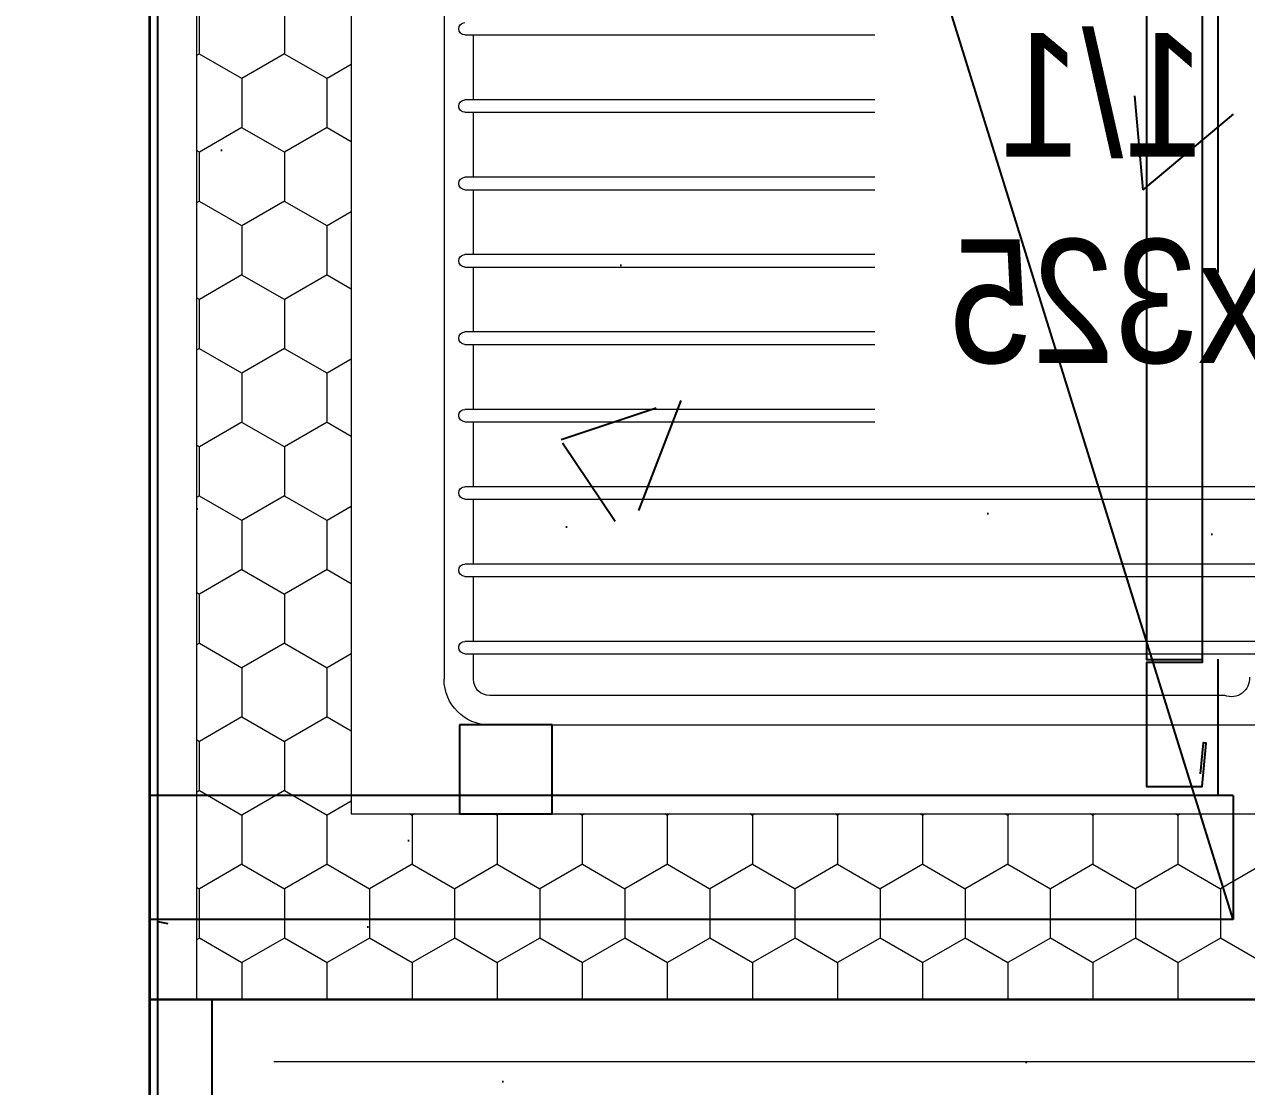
# Model space of a CAD drawing. Header units: millimetres. Extents: x 12325263 to 13848842, y -1463133 to 573208.
# Drawn here: x 12567056.5 to 12567451.4, y -835315 to -834971.7 of the extents above; entities that cross this region are included whole.
import ezdxf
from ezdxf.xclip import XClip

# ---------------------------------------------------------------- set-up
doc = ezdxf.new("R2010")
doc.units = ezdxf.units.MM
doc.header["$LTSCALE"] = 1000
doc.header["$XCLIPFRAME"] = 0
for name, pattern in [('ACAD_ISO03W100', [30, 12, -18]), ('DASH', [0.35, 0.25, -0.1]), ('HIDDEN', [9.524999999999999, 6.35, -3.175]), ('PHANTOM', [2.5, 1.25, -0.25, 0.25, -0.25, 0.25, -0.25])]:
    doc.linetypes.add(name, pattern=pattern)
for name, color, linetype in [('A-WALL', 5, 'Continuous'), ('fur202301', 252, 'Continuous'), ('WALL', 5, 'Continuous'), ('WALL-SHATCH', 8, 'Continuous'), ('建筑-楼板开洞', 251, 'Continuous')]:
    doc.layers.add(name, color=color, linetype=linetype)
doc.styles.add('style2', font='', dxfattribs={"width": 0.9})
doc.styles.get('style2').set_extended_font_data('HandelGotDLig')

# ---------------------------------------------------------------- blocks, each defined once
blk = doc.blocks.new('adgshg13-A$C7F010FC0')
at = {"layer": 'WALL-SHATCH'}
h = blk.add_hatch(color=256, dxfattribs=at)
h.dxf.hatch_style = 1
h.paths.add_polyline_path([(-60384.17120504379, -16880.89509773254), (-763.1647881269455, 197.4793643951416), (12587.61850607395, -13153.30393266678), (12587.61850607395, -157996.0197629929), (-162964.8506313562, -188820.4315237999), (-171262.3814957142, -180522.900662899), (-171262.3814957142, -31310.89849328995), (-150707.1909123659, -10755.70791006088), (-131860.0775495768, -7980.895098209381), (-99162.38149428368, -7980.895098209381), (-99162.38149428368, -4980.895097732544), (-76620.42811572552, -4980.895097732544), (-70107.65229141712, -16880.89509773254)], flags=16)
h.paths.add_polyline_path([(-60091.22944009304, -16380.89510011673), (-646.8769880533218, 646.876989364624), (12987.61850607395, -12987.61850786209), (12987.61850607395, -158331.9049158096), (-163100.5840539932, -189250.3835258484), (-171662.3814958334, -180688.5860877037), (-171662.3814958334, -31145.21306848526), (-150777.8961598873, -10260.7277340889), (-131896.6870943308, -7480.895098209381), (-99562.38149428368, -7480.895098209381), (-99562.38149428368, -4580.895097732544), (-76365.55243730545, -4580.895097732544), (-69907.50581622124, -16380.89510774612)])
blk = doc.blocks.new('A$C4C7A72D3')
at = {"layer": 'WALL', "color": 1}
blk.add_blockref('adgshg13-A$C7F010FC0', (210433.0120974779, 205503.5692701337), dxfattribs=at)
blk = doc.blocks.new('asdgag1-1GnSHELF')
at = {"color": 3, "lineweight": 0}
for p, q in [((42388.00356619829, -72455.07084712543), (42686.00356635584, -72455.07084712545)), ((42475.75356619827, -72459.82084712545), (42475.75356619827, -72459.82084712545)), ((42477.7535661983, -72461.82084712545), (42477.75356619831, -72594.20592723039)), ((42498.75356619828, -72594.20592723039), (42498.75356619827, -72461.82084712545)), ((42500.7535661983, -72459.82084712545), (42500.7535661983, -72459.82084712545)), ((42502.7535661983, -72461.82084712545), (42502.75356619831, -72594.20592723039)), ((42523.75356619831, -72594.20592723039), (42523.7535661983, -72461.82084712545)), ((42525.7535661983, -72459.82084712545), (42525.7535661983, -72459.82084712545)), ((42527.7535661983, -72461.82084712545), (42527.75356619831, -72594.20592723039)), ((42548.75356619831, -72594.20592723039), (42548.7535661983, -72461.82084712545)), ((42550.7535661983, -72459.82084712545), (42550.7535661983, -72459.82084712545)), ((42552.7535661983, -72461.82084712545), (42552.75356619831, -72594.20592723039)), ((42573.75356619828, -72594.20592723039), (42573.75356619827, -72461.82084712545)), ((42575.7535661983, -72459.82084712545), (42575.7535661983, -72459.82084712545)), ((42577.7535661983, -72461.82084712545), (42577.75356619831, -72594.20592723039)), ((42598.75356619831, -72594.20592723039), (42598.7535661983, -72461.82084712545)), ((42600.7535661983, -72459.82084712545), (42600.7535661983, -72459.82084712545)), ((42602.7535661983, -72461.82084712545), (42602.75356619831, -72594.20592723039)), ((42623.75356619831, -72978.32084712542), (42623.7535661983, -72461.82084712545)), ((42625.7535661983, -72459.82084712545), (42625.7535661983, -72459.82084712545)), ((42627.75356619827, -72461.82084712545), (42627.75356619828, -72978.32084712542)), ((42648.75356619831, -72978.32084712542), (42648.7535661983, -72461.82084712545)), ((42650.75356619827, -72459.82084712545), (42650.75356619827, -72459.82084712545)), ((42652.7535661983, -72461.82084712545), (42652.75356619831, -72978.32084712542)), ((42673.75356619828, -72978.32084712542), (42673.75356619827, -72461.82084712545)), ((42675.75356619825, -72459.82084712545), (42675.75356619825, -72459.82084712545)), ((42677.75356619827, -72461.82084712545), (42677.75356619828, -72978.32084712542)), ((42498.75356619827, -72464.57084712543), (42477.7535661983, -72464.57084712543)), ((42523.7535661983, -72464.57084712543), (42502.7535661983, -72464.57084712543)), ((42548.7535661983, -72464.57084712543), (42527.7535661983, -72464.57084712543)), ((42573.75356619827, -72464.57084712543), (42552.7535661983, -72464.57084712543)), ((42598.7535661983, -72464.57084712543), (42577.7535661983, -72464.57084712543)), ((42623.7535661983, -72464.57084712543), (42602.7535661983, -72464.57084712543)), ((42648.7535661983, -72464.57084712543), (42627.75356619827, -72464.57084712543)), ((42673.75356619827, -72464.57084712545), (42652.7535661983, -72464.57084712543)), ((42686.00356635584, -72464.57084712545), (42677.75356619827, -72464.57084712545)), ((42691.25356635586, -72707.31932248123), (42691.25356635584, -72469.82084712545)), ((42700.75356604069, -72469.81779783664), (42700.7535663559, -72970.32084712542))]:
    blk.add_line(p, q, dxfattribs=at)
for centre, radius, start, end in [((42686.00356635584, -72469.82084712545), 14.75000000000003, 0.01184483960456531, 90), ((42475.75356619827, -72461.82084712545), 2, 90, 180), ((42475.75356619827, -72461.82084712545), 2, 0, 90), ((42500.7535661983, -72461.82084712545), 2, 90, 180), ((42500.7535661983, -72461.82084712545), 2, 0, 90), ((42525.7535661983, -72461.82084712545), 2, 90, 180), ((42525.7535661983, -72461.82084712545), 2, 0, 90), ((42550.7535661983, -72461.82084712545), 2, 90, 180), ((42550.7535661983, -72461.82084712545), 2, 0, 90), ((42575.7535661983, -72461.82084712545), 2, 90, 180), ((42575.7535661983, -72461.82084712545), 2, 0, 90), ((42600.7535661983, -72461.82084712545), 2, 90, 180), ((42600.7535661983, -72461.82084712545), 2, 0, 90), ((42625.7535661983, -72461.82084712545), 2, 90, 180), ((42625.7535661983, -72461.82084712545), 2, 0, 90), ((42650.75356619827, -72461.82084712545), 2, 90, 180), ((42650.75356619827, -72461.82084712545), 2, 0, 90), ((42675.75356619825, -72461.82084712545), 2, 90, 180), ((42675.75356619825, -72461.82084712545), 2, 0, 90), ((42686.00356635584, -72469.82084712545), 5.250000000000057, 0, 90), ((42685.71828648043, -72709.41361672511), 5.918225382429007, 266.272529851482, 20.72432760401811)]:
    blk.add_arc(centre, radius, start, end, dxfattribs=at)
at = {"color": 3, "lineweight": 0, "insert": (42477.0729047166, -72710.60680155946), "char_height": 50, "width": 287.3785462862461, "attachment_point": 2, "rotation": 90, "style": 'style2'}
blk.add_mtext('{\\H0.8x;GN 1/1\\P530x325}', dxfattribs=at)
blk = doc.blocks.new('asdgag2019061914040478099')
at = {"lineweight": 13}
h = blk.add_hatch(dxfattribs=at)
h.set_pattern_fill('HONEY', color=1, scale=5, style=0)
h.set_pattern_definition([(0, (-161016.1900246384, 261096.3125076484), (23.8125, 13.748153225), [15.875, -31.75]), (120, (-161016.1900246384, 261096.3125076484), (-23.81249994797095, 13.74815331511695), [15.87499999999996, -31.74999999999992]), (59.99999999999999, (-161016.1900246384, 261096.3125076484), (5.202904551637744e-08, 27.49630654011694), [-31.75, 15.875])])
h.paths.add_polyline_path([(1149.999921057082, -15.00000000046566), (129.9999605286866, -15.00000000029104), (129.9999605286284, -634.9999920457485), (189.9999605286866, -634.9999920457485), (189.9999605286866, -65.00000000029104), (1089.999921057024, -65.00000000040745), (1089.999921057024, -635.0000000009895), (1149.999921057024, -635.0000000009895)])
at = {"color": 2, "lineweight": 25}
for p, q in [((1149.999960528454, 0), (5.820766091346741e-11, -2.328306436538696e-10)), ((1149.999960528396, -700.0000000008149), (1149.999960528454, 0))]:
    blk.add_line(p, q, dxfattribs=at)
at = {"color": 1, "linetype": 'HIDDEN', "lineweight": 9, "ltscale": 100}
for p, q in [((5.820766091346741e-11, -15.00000000023283), (1149.999960528454, -15)), ((704.9999605284538, -65.00000000023283), (1089.999960528454, -65.00000000029104)), ((1089.999960528454, -65.00000000029104), (1089.999960528454, -635.0000000009313))]:
    blk.add_line(p, q, dxfattribs=at)
at = {"color": 1, "linetype": 'ACAD_ISO03W100'}
blk.add_lwpolyline([(1061.249980031222, -99.96496049995767), (1090, -99.96496050077258), (1090, -129.9649605007726), (1061.249980031222, -129.9649604999577)], close=True, dxfattribs=at)
blk.add_blockref('asdgag1-1GnSHELF', (-41639.50362629327, 72360.07084712537))
blk = doc.blocks.new('*U1564')
at = {"layer": 'fur202301', "linetype": 'PHANTOM', "ltscale": 0.5}
for p, q in [((54303.60984455107, 72640.98695778192), (53179.50120877833, 72990.98695778192)), ((54263.60984455107, 72640.98695778192), (54263.60984455107, 72990.98695778192))]:
    blk.add_line(p, q, dxfattribs=at)
for points in [[(54263.60984455107, 72640.98695778192), (54303.60984455107, 72640.98695778192), (54303.60984455107, 72990.98695778192), (53179.50120877833, 72990.98695778192), (53179.50120877833, 72640.98695778192), (53219.50120877833, 72640.98695778192)], [(53219.50120877833, 72645.98695778192), (54263.60984455107, 72645.98695778192)]]:
    blk.add_lwpolyline(points, dxfattribs=at)
at = {"layer": 'fur202301', "ltscale": 0.3}
for points in [[(53801.50120877833, 72668.98695778192), (53801.50120877833, 72650.98695778192), (54220.60984455107, 72650.98695778192), (54220.60984455107, 72668.98695778192), (54260.60984455107, 72668.98695778192), (54260.60984455107, 72650.98695778192), (54246.66311877776, 72649.76677738344), (54246.57596303501, 72650.76297208155), (54256.53791001596, 72651.63452950901)], [(53802.50120877833, 72650.98695778192), (53802.50120877833, 72668.98695778192), (54219.60984455107, 72668.98695778192), (54219.60984455107, 72650.98695778192)]]:
    blk.add_lwpolyline(points, dxfattribs=at)
blk = doc.blocks.new('*U1566')
h = blk.add_hatch()
h.set_pattern_fill('AR-CONC', color=6, scale=2)
h.set_pattern_definition([(49.99999999999999, (502.6581826087204, 99.99956858099904), (364.369337992008, -31.87817107780617), [38.1, -419.1]), (355, (502.6581826087204, 99.99956858099904), (-70.48684284993868, 382.1136904780703), [30.48, -335.28116834]), (100.4514447, (533.0221966087204, 97.34306158099903), (293.8824941807065, 350.2355038243902), [32.38001759999999, -356.1804891999999]), (46.18420000000002, (502.6581826087204, 201.599568580999), (542.1580817842598, -84.0846558654543), [57.14999999999994, -628.6499999999991]), (96.63555760999992, (547.8379826087203, 194.5925685809991), (474.808268103006, 494.8522491954431), [48.57004628, -534.27121632]), (351.1841511700001, (502.6581826087204, 201.599568580999), (474.8082681299541, 494.8522491710653), [45.71993414, -502.91946384]), (21, (553.4581826087203, 176.199568580999), (303.228782538265, -204.5303963741752), [38.1, -419.1]), (326.0000000000001, (553.4581826087203, 176.199568580999), (123.6040566952941, 368.3759322446385), [30.48, -335.28]), (71.45144499999999, (578.7272478087204, 159.155368780999), (426.8328385574323, 163.8455377718105), [32.3800176, -356.1798752]), (37.50000000000001, (502.6581826087204, 99.99956858099904), (6.177206501183633, 169.1100777463062), [0, -331.216, 0, -340.36, 0, -336.55]), (7.499999999999999, (502.6581826087204, 99.99956858099904), (133.6393250206115, 200.361149636239), [0, -194.056, 0, -323.596, 0, -128.27]), (327.5, (389.3741826087203, 99.99956858099904), (271.1811903337428, -11.45748798534689), [0, -127, 0, -396.24, 0, -525.78]), (317.5, (338.5741826087203, 99.99956858099904), (296.2583627720361, 50.85298206666606), [0, -165.1, 0, -263.144, 0, -373.38])])
h.paths.add_polyline_path([(-46.17142386949854, -697.500431419001), (2348.829606478219, -697.500431419001), (2348.829606478219, -2.5), (-46.17142386949854, -2.5)])
for points in [[(-48.67142386949854, -700.000431419001), (2351.329606478219, -700.000431419001), (2351.329606478219, 0), (-48.67142386949854, 0)], [(-46.17142386949854, -697.500431419001), (2348.829606478219, -697.500431419001), (2348.829606478219, -2.5), (-46.17142386949854, -2.5)]]:
    blk.add_lwpolyline(points, close=True)
blk = doc.blocks.new('*U1567')
at = {"color": 0}
blk.add_line((1250.000222552742, -20), (0, -20), dxfattribs=at)
at = {"color": 1, "linetype": 'DASH', "lineweight": 9, "ltscale": 3}
for p, q in [((430, -40), (1230.000222552742, -40)), ((1230.000222552742, -40), (1230.000222552742, -620))]:
    blk.add_line(p, q, dxfattribs=at)
at = {"color": 0}
blk.add_lwpolyline([(1250.000222552742, -700), (0, -700), (0, 0), (1250.000222552742, 0)], close=True, dxfattribs=at)
blk = doc.blocks.new('sdfgsdffhg')
at = {"layer": 'fur202301'}
blk.add_lwpolyline([(-13286.82604973577, 39919.90714578179), (-13286.83132593334, 37519.90674292156), (-13986.83132593334, 37519.90674292156), (-13986.82604973577, 39919.90714578179)], close=True, dxfattribs=at)
at = {"layer": 'fur202301', "xscale": -1}
for name, p, rotation in [('*U1564', (59004.15628411435, 93099.40813478129), 90), ('asdgag2019061914040478099', (-13986.8305616565, 39919.90692600282), 90), ('*U1566', (-13286.83001775295, 37568.57731952379), 270)]:
    blk.add_blockref(name, p, dxfattribs=dict(at, rotation=rotation))
at = {"layer": 'fur202301', "rotation": 90}
blk.add_blockref('*U1567', (-13986.83132593147, 37519.90674292156), dxfattribs=at)

msp = doc.modelspace()

# ---------------------------------------------------------------- block references
ref = msp.add_blockref('A$C4C7A72D3', (12385714.85333347, -906209.5211575599), dxfattribs=dict(rotation=350.041249254255))
XClip(ref).set_block_clipping_path([(223442.85848776624, 85923.1187333744), (220542.79614323564, 85923.14223919064), (220542.85794921033, 89292.82327550603), (211526.91503559053, 89292.81013112981), (210631.4331447985, 94392.80805835268), (206113.36859029531, 94392.80254184548), (206001.43151877634, 95030.31273446558), (204376.28265885077, 94744.96136868373), (203364.45700568333, 100506.90300529171), (197947.39471226372, 99555.74826742522), (192482.34284747206, 130679.47653937805), (190118.78045936674, 130264.45040162886), (191623.4071957469, 121695.64270786336), (177046.6486519482, 119136.20117008407), (175707.6223907359, 126760.84837657143), (173902.98837133497, 128026.4039125028), (169528.38544615544, 127258.29032698018), (169070.09673948586, 129868.3614864857), (163308.25174581818, 128856.66933918069), (163766.52659606002, 126246.61717005563), (159679.17951310053, 125528.91809214232), (170669.68883746117, 62935.797914044), (167222.1989369914, 62330.4650948944), (167939.77594909444, 58243.68085931754), (171386.95287966542, 58848.291248798836), (172857.06567938626, 50477.00326481927), (165962.5026008021, 49266.42308983533), (168037.78130347654, 37447.17964484263), (140649.95849708281, 32638.23901064042), (115387.97992391884, 28202.578178789467), (95598.7254695911, 140907.4332163476), (226939.47610990703, 163968.86685004015), (240128.69528115913, 88852.8973128139)])

# ---------------------------------------------------------------- next in the draw order: hatches: boundary and pattern name
at = {"layer": '建筑-楼板开洞'}
h = msp.add_hatch(dxfattribs=at)
h.set_pattern_fill('DASH', color=256, scale=500)
h.set_pattern_definition([(0, (0, 0), (476.25, 476.25), [476.25, -476.25])])
h.paths.add_polyline_path([(12597696.74125517, -842386.7857500005), (12590696.81071091, -842386.9011187449), (12590697.06738452, -843986.785750187), (12595796.81070939, -843986.8518447033), (12595797.06738462, -849736.8518448313), (12588796.81071022, -849736.7857501156), (12588796.81071024, -851936.7857480027), (12564896.81072844, -851936.7857499813), (12564896.81072899, -816186.7857498433), (12568846.81071021, -816186.7857497305), (12568846.81071039, -816040), (12568846.8107105, -807536.7857503798), (12574696.82943846, -807536.8020940134), (12574696.77149323, -810386.7857505934), (12575896.81071086, -810386.7857493811), (12579055.23466226, -810386.7836961544), (12580496.91490283, -811828.2071036652), (12580696.91490281, -819086.8500614959), (12595696.91654344, -819086.7214370563), (12595696.89793204, -812786.7857500659), (12597696.65916437, -812786.7857500445)])

# ---------------------------------------------------------------- next in the draw order: block references
msp.add_blockref('sdfgsdffhg', (12581083.89862993, -874056.803858311, -9.610333750321248e-09))

# ---------------------------------------------------------------- next in the draw order: linework, layer by layer
at = {"layer": 'A-WALL'}
msp.add_line((12567096.81063033, -834136.7857491602), (12567096.81063029, -836536.7857498702), dxfattribs=at)

doc.saveas('drawing.dxf')
